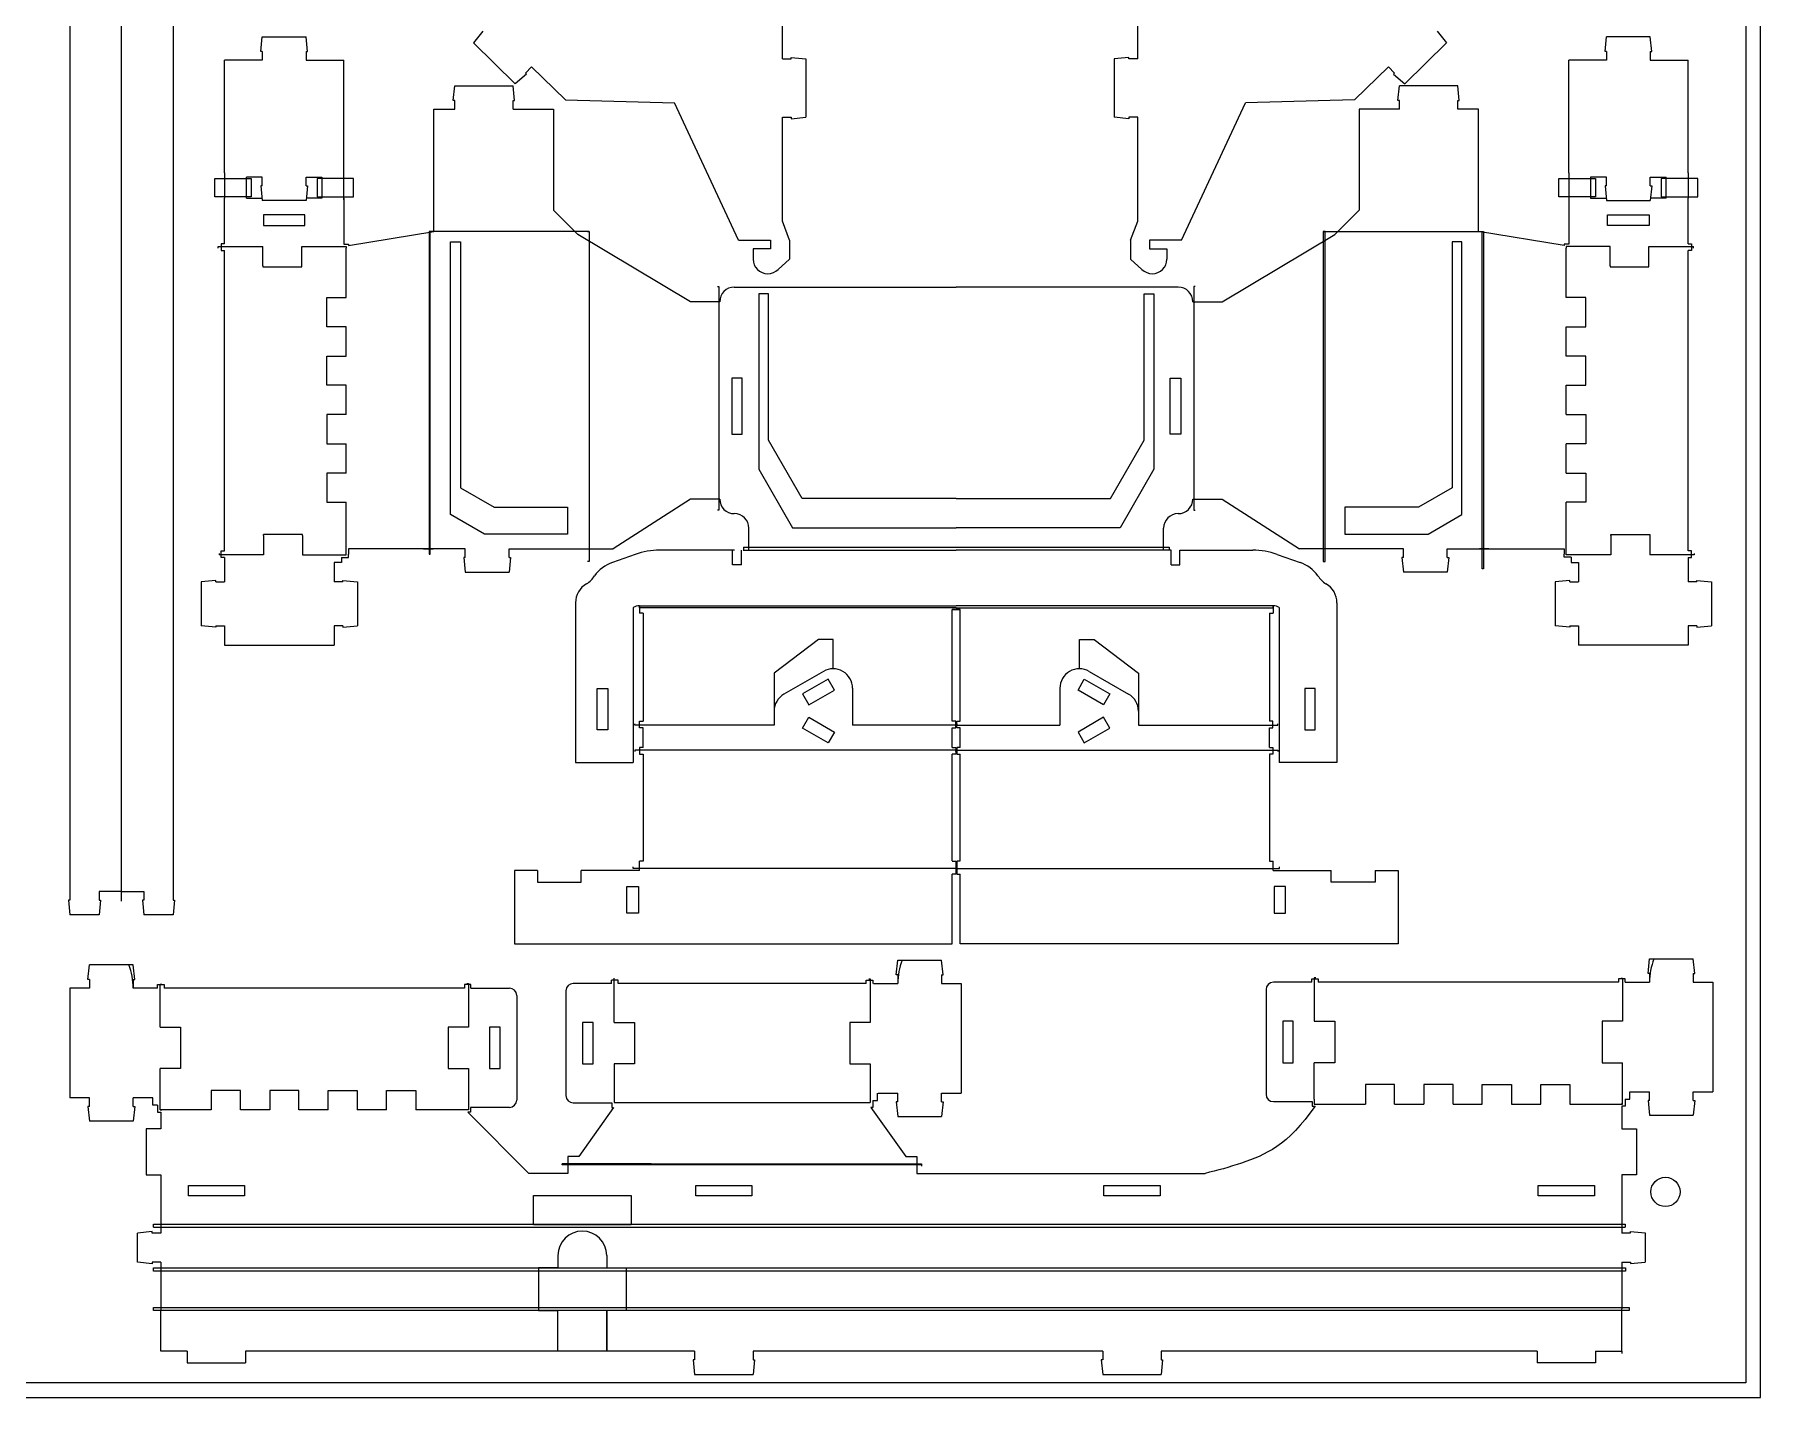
# Model space of a CAD drawing. Header units: inches. Extents: x 1422.9 to 1482.5, y 123.1 to 197.2.
# Drawn here: x 1446.5 to 1453.48, y 123.08 to 128.58 of the extents above; entities that cross this region are included whole.
import ezdxf

# ---------------------------------------------------------------- set-up
doc = ezdxf.new("R2010")
doc.units = ezdxf.units.IN
doc.header["$LTSCALE"] = 0.2
doc.header["$MEASUREMENT"] = 0
for name, color, linetype in [('EXTENTS', 5, 'Continuous'), ('FLEXURES', 1, 'Continuous'), ('OUTLINES', 250, 'Continuous')]:
    doc.layers.add(name, color=color, linetype=linetype)

msp = doc.modelspace()

# ---------------------------------------------------------------- linework, layer by layer
at = {"layer": 'EXTENTS'}
for p, q in [((1453.4751, 123.0775), (1453.4751, 133.9172)), ((1439.7195, 123.0775), (1453.4751, 123.0775))]:
    msp.add_line(p, q, dxfattribs=at)
at = {"layer": 'EXTENTS', "color": 3}
for p, q in [((1453.416, 133.8581), (1453.416, 123.1365)), ((1448.1804, 126.6446), (1448.1804, 127.747)), ((1448.1804, 127.747), (1448.2198, 127.747)), ((1448.2198, 127.747), (1448.2198, 126.7529)), ((1452.268, 127.747), (1452.2286, 127.747)), ((1452.2286, 127.747), (1452.2286, 126.7529)), ((1452.268, 126.6446), (1452.268, 127.747)), ((1449.4649, 127.5363), (1449.4255, 127.5363)), ((1449.4255, 127.5363), (1449.4255, 126.8277)), ((1449.4649, 126.9458), (1449.4649, 127.5363)), ((1450.9836, 126.9458), (1450.9836, 127.5363)), ((1450.9836, 127.5363), (1451.0229, 127.5363)), ((1451.0229, 127.5363), (1451.0229, 126.8277)), ((1449.6012, 126.7096), (1449.4649, 126.9458)), ((1450.8472, 126.7096), (1450.9836, 126.9458)), ((1449.4255, 126.8277), (1449.5619, 126.5915)), ((1451.0229, 126.8277), (1450.8865, 126.5915)), ((1448.2198, 126.7529), (1448.3562, 126.6741)), ((1450.2242, 126.7096), (1449.6012, 126.7096)), ((1450.2242, 126.7096), (1450.8472, 126.7096)), ((1452.2286, 126.7529), (1452.0923, 126.6741)), ((1448.3168, 126.5659), (1448.1804, 126.6446)), ((1448.3562, 126.6741), (1448.6529, 126.6741)), ((1448.6529, 126.6741), (1448.6529, 126.5659)), ((1452.0923, 126.6741), (1451.7956, 126.6741)), ((1451.7956, 126.6741), (1451.7956, 126.5659)), ((1452.1316, 126.5659), (1452.268, 126.6446)), ((1448.6529, 126.5659), (1448.3168, 126.5659)), ((1449.5619, 126.5915), (1450.2242, 126.5915)), ((1450.8865, 126.5915), (1450.2242, 126.5915)), ((1451.7956, 126.5659), (1452.1316, 126.5659)), ((1453.416, 123.1365), (1439.7785, 123.1365))]:
    msp.add_line(p, q, dxfattribs=at)
at = {"layer": 'FLEXURES'}
for p, q in [((1446.85, 125.0829), (1446.85, 131.0671)), ((1447.2269, 128.0026), (1447.3745, 128.0026)), ((1447.2269, 127.9288), (1447.2269, 128.0026)), ((1447.3745, 128.0026), (1447.3745, 127.9288)), ((1447.7878, 128.0026), (1447.6402, 128.0026)), ((1447.6402, 128.0026), (1447.6402, 127.9288)), ((1447.7878, 127.9288), (1447.7878, 128.0026)), ((1452.6606, 128.0026), (1452.8082, 128.0026)), ((1452.6606, 127.9288), (1452.6606, 128.0026)), ((1452.8082, 128.0026), (1452.8082, 127.9288)), ((1453.2215, 128.0026), (1453.0739, 128.0026)), ((1453.0739, 128.0026), (1453.0739, 127.9288)), ((1453.2215, 127.9288), (1453.2215, 128.0026)), ((1447.3745, 127.9288), (1447.2269, 127.9288)), ((1447.6402, 127.9288), (1447.7878, 127.9288)), ((1452.8082, 127.9288), (1452.6606, 127.9288)), ((1453.0739, 127.9288), (1453.2215, 127.9288)), ((1448.7405, 127.7883), (1448.093, 127.7883)), ((1448.093, 127.7883), (1448.093, 127.7765)), ((1448.098, 127.7883), (1448.093, 127.7883)), ((1448.098, 126.485), (1448.098, 127.7883)), ((1448.7336, 127.7883), (1448.7405, 127.7883)), ((1448.7405, 127.7883), (1448.7405, 126.4552)), ((1451.7149, 127.7883), (1451.708, 127.7883)), ((1451.708, 127.7883), (1451.708, 126.4552)), ((1451.708, 127.7883), (1452.3554, 127.7883)), ((1451.7149, 126.4552), (1451.7149, 127.7883)), ((1452.3504, 126.4256), (1452.3504, 127.7883)), ((1452.3554, 127.7883), (1452.3554, 127.7765)), ((1447.2412, 127.7217), (1447.2412, 127.728)), ((1447.2412, 127.728), (1447.421, 127.728)), ((1447.5785, 127.728), (1447.7582, 127.728)), ((1447.7582, 127.728), (1447.7582, 127.7217)), ((1452.6902, 127.728), (1452.6902, 127.7217)), ((1452.8669, 127.728), (1452.6902, 127.728)), ((1452.6902, 127.5213), (1452.6902, 127.7217)), ((1453.0244, 127.728), (1453.2041, 127.728)), ((1453.2041, 127.7217), (1453.2041, 127.728)), ((1449.2592, 127.5662), (1449.2641, 127.5662)), ((1449.2641, 127.5662), (1449.2641, 126.662)), ((1451.1893, 127.5662), (1451.1843, 127.5662)), ((1451.1843, 127.5662), (1451.1843, 126.662)), ((1452.6902, 127.0489), (1452.6902, 127.167)), ((1449.2641, 126.662), (1449.2592, 126.662)), ((1451.1843, 126.662), (1451.1893, 126.662)), ((1449.364, 126.5127), (1449.364, 126.5009)), ((1449.364, 126.5127), (1451.0844, 126.5127)), ((1449.364, 126.5009), (1450.2242, 126.5009)), ((1451.0844, 126.5009), (1450.2242, 126.5009)), ((1451.0844, 126.5127), (1451.0844, 126.5009)), ((1447.2443, 126.4878), (1447.2443, 126.4815)), ((1447.424, 126.4815), (1447.2443, 126.4815)), ((1447.5815, 126.4815), (1447.7582, 126.4815)), ((1447.7582, 126.4815), (1447.7582, 126.4878)), ((1448.093, 126.485), (1448.098, 126.485)), ((1448.7405, 126.4552), (1448.7336, 126.4552)), ((1451.708, 126.4552), (1451.7149, 126.4552)), ((1452.3554, 126.4256), (1452.3504, 126.4256)), ((1452.6902, 126.4815), (1452.6902, 126.4878)), ((1452.87, 126.4815), (1452.6902, 126.4815)), ((1453.2072, 126.4815), (1453.0274, 126.4815)), ((1453.2072, 126.4878), (1453.2072, 126.4815)), ((1448.9432, 126.2676), (1448.9432, 126.2765)), ((1448.9432, 126.2765), (1450.2242, 126.2765)), ((1450.2242, 126.2676), (1448.9432, 126.2676)), ((1451.5052, 126.2765), (1450.2242, 126.2765)), ((1450.2242, 126.2676), (1451.5052, 126.2676)), ((1451.5052, 126.2676), (1451.5052, 126.2765)), ((1448.9244, 125.7937), (1448.9244, 125.7996)), ((1449.488, 125.7937), (1448.9244, 125.7937)), ((1450.2219, 125.7937), (1449.8052, 125.7937)), ((1450.2219, 125.7996), (1450.2219, 125.7937)), ((1450.2265, 125.7996), (1450.2265, 125.7937)), ((1450.2265, 125.7937), (1450.6432, 125.7937)), ((1450.9604, 125.7937), (1451.5241, 125.7937)), ((1451.5241, 125.7937), (1451.5241, 125.7996)), ((1450.2219, 125.6933), (1448.9244, 125.6933)), ((1448.9244, 125.6933), (1448.9244, 125.6874)), ((1450.2219, 125.6874), (1450.2219, 125.6933)), ((1450.2265, 125.6933), (1451.5241, 125.6933)), ((1450.2265, 125.6874), (1450.2265, 125.6933)), ((1451.5241, 125.6933), (1451.5241, 125.6874)), ((1448.9178, 125.215), (1448.9178, 125.2209)), ((1450.2219, 125.215), (1448.9178, 125.215)), ((1450.2219, 125.2209), (1450.2219, 125.215)), ((1450.2265, 125.2209), (1450.2265, 125.215)), ((1450.2265, 125.215), (1451.5307, 125.215)), ((1451.5307, 125.215), (1451.5307, 125.2209)), ((1447.0123, 124.7464), (1447.006, 124.7464)), ((1447.006, 124.5742), (1447.006, 124.7464)), ((1448.2462, 124.7506), (1448.2525, 124.7506)), ((1448.2525, 124.7506), (1448.2525, 124.5742)), ((1448.8413, 124.5928), (1448.8413, 124.7716)), ((1449.8702, 124.7686), (1449.8765, 124.7686)), ((1449.8765, 124.7686), (1449.8765, 124.5928)), ((1451.6777, 124.7725), (1451.6714, 124.7725)), ((1451.6714, 124.7725), (1451.6714, 124.5978)), ((1452.9115, 124.7714), (1452.9178, 124.7714)), ((1452.9178, 124.7714), (1452.9178, 124.5978)), ((1447.006, 124.259), (1447.006, 124.4065)), ((1448.2525, 124.4065), (1448.2525, 124.259)), ((1448.8413, 124.4251), (1448.8413, 124.2697)), ((1449.8765, 124.4251), (1449.8765, 124.2697)), ((1451.6714, 124.2826), (1451.6714, 124.4301)), ((1452.9178, 124.2826), (1452.9178, 124.4301)), ((1448.8413, 124.2697), (1449.8765, 124.2697)), ((1449.515, 124.2697), (1449.8765, 124.2697)), ((1451.6714, 124.2631), (1451.6777, 124.2631)), ((1452.9178, 124.2631), (1452.9115, 124.2631)), ((1447.006, 124.2395), (1447.0123, 124.2395)), ((1448.2525, 124.2395), (1448.2462, 124.2395)), ((1448.6312, 124.0168), (1448.6312, 124.0218)), ((1448.9912, 124.0218), (1448.6312, 124.0218)), ((1448.9912, 124.0168), (1448.6312, 124.0168)), ((1448.9912, 124.0218), (1450.0831, 124.0218)), ((1450.0831, 124.0168), (1448.9912, 124.0168)), ((1450.0831, 124.0218), (1450.0831, 124.0119)), ((1450.0831, 124.0218), (1450.0831, 124.0168)), ((1446.9796, 123.7653), (1446.9796, 123.7771)), ((1446.9796, 123.7771), (1452.9278, 123.7771)), ((1452.9278, 123.7771), (1452.9278, 123.7653)), ((1446.9796, 123.7653), (1452.9278, 123.7653)), ((1446.9796, 123.5871), (1446.9796, 123.6009)), ((1446.9796, 123.6009), (1452.9297, 123.6009)), ((1452.9297, 123.5871), (1446.9796, 123.5871)), ((1452.9297, 123.6009), (1452.9297, 123.5871)), ((1446.9796, 123.4291), (1446.9796, 123.4409)), ((1446.9796, 123.4409), (1452.9448, 123.4409)), ((1452.9448, 123.4291), (1446.9796, 123.4291)), ((1452.9448, 123.4409), (1452.9448, 123.4291))]:
    msp.add_line(p, q, dxfattribs=at)
at = {"layer": 'FLEXURES', "lineweight": 0}
for p, q in [((1448.1125, 127.7883), (1448.093, 127.7883)), ((1448.093, 127.7883), (1448.093, 126.485)), ((1452.3359, 127.7883), (1452.3554, 127.7883)), ((1452.3554, 127.7883), (1452.3554, 126.4256)), ((1447.7582, 127.5213), (1447.7582, 127.7217)), ((1447.7582, 127.2851), (1447.7582, 127.4032)), ((1452.6902, 127.2851), (1452.6902, 127.4032)), ((1447.7582, 127.0489), (1447.7582, 127.167)), ((1447.7582, 126.8126), (1447.7582, 126.9307)), ((1452.6902, 126.8126), (1452.6902, 126.9307)), ((1447.7582, 126.4878), (1447.7582, 126.6945)), ((1452.6902, 126.4878), (1452.6902, 126.6945)), ((1447.006, 124.2395), (1447.006, 124.259)), ((1448.2525, 124.259), (1448.2525, 124.2395)), ((1451.6714, 124.2826), (1451.6714, 124.2631)), ((1451.6714, 124.2631), (1451.878, 124.2631)), ((1451.9962, 124.2631), (1452.1143, 124.2631)), ((1452.2324, 124.2631), (1452.3505, 124.2631)), ((1452.4686, 124.2631), (1452.5867, 124.2631)), ((1452.7048, 124.2631), (1452.9178, 124.2631)), ((1452.9178, 124.2631), (1452.9178, 124.2826)), ((1447.2127, 124.2395), (1447.006, 124.2395)), ((1447.4489, 124.2395), (1447.3308, 124.2395)), ((1447.6851, 124.2395), (1447.567, 124.2395)), ((1447.9214, 124.2395), (1447.8032, 124.2395)), ((1448.2525, 124.2395), (1448.0395, 124.2395))]:
    msp.add_line(p, q, dxfattribs=at)
at = {"layer": 'FLEXURES'}
msp.add_circle((1453.091, 123.9079), 0.0591, dxfattribs=at)
at = {"layer": 'OUTLINES'}
for p, q in [((1446.6413, 131.0278), (1446.6413, 125.1223)), ((1447.0586, 131.0278), (1447.0586, 125.1223)), ((1449.5212, 128.4862), (1449.5212, 128.8996)), ((1450.9576, 128.4862), (1450.9576, 128.8996)), ((1448.3102, 128.5975), (1448.2731, 128.5512)), ((1452.1686, 128.5975), (1452.2058, 128.5512)), ((1447.4129, 128.5164), (1447.4188, 128.5754)), ((1447.4188, 128.5164), (1447.4129, 128.5164)), ((1447.4188, 128.5754), (1447.5959, 128.5754)), ((1447.4188, 128.5164), (1447.4188, 128.4809)), ((1447.6018, 128.5164), (1447.5959, 128.5754)), ((1447.5959, 128.5164), (1447.5959, 128.4809)), ((1447.5959, 128.5164), (1447.6018, 128.5164)), ((1448.4418, 128.3858), (1448.2731, 128.5512)), ((1452.0371, 128.3858), (1452.2058, 128.5512)), ((1452.8466, 128.5164), (1452.8525, 128.5754)), ((1452.8525, 128.5164), (1452.8466, 128.5164)), ((1453.0297, 128.5754), (1452.8525, 128.5754)), ((1452.8525, 128.5164), (1452.8525, 128.4809)), ((1453.0356, 128.5164), (1453.0297, 128.5754)), ((1453.0297, 128.5164), (1453.0297, 128.4809)), ((1453.0297, 128.5164), (1453.0356, 128.5164)), ((1447.4188, 128.4809), (1447.2663, 128.4809)), ((1447.2663, 128.0262), (1447.2663, 128.4809)), ((1447.5959, 128.4809), (1447.7484, 128.4809)), ((1447.7484, 128.0262), (1447.7484, 128.4809)), ((1448.5079, 128.4533), (1448.4831, 128.428)), ((1448.5079, 128.4533), (1448.6443, 128.3206)), ((1449.5212, 128.4862), (1449.5567, 128.4862)), ((1449.5567, 128.4862), (1449.5567, 128.4921)), ((1449.5567, 128.4921), (1449.6157, 128.4862)), ((1449.6157, 128.4862), (1449.6157, 128.25)), ((1450.9222, 128.4921), (1450.8631, 128.4862)), ((1450.8631, 128.4862), (1450.8631, 128.25)), ((1450.9222, 128.4862), (1450.9222, 128.4921)), ((1450.9576, 128.4862), (1450.9222, 128.4862)), ((1451.971, 128.4533), (1451.8346, 128.3206)), ((1451.971, 128.4533), (1451.9958, 128.428)), ((1452.7, 128.0262), (1452.7, 128.4809)), ((1452.8525, 128.4809), (1452.7, 128.4809)), ((1453.0297, 128.4809), (1453.1822, 128.4809)), ((1453.1822, 128.0262), (1453.1822, 128.4809)), ((1448.1907, 128.3183), (1448.1967, 128.3774)), ((1448.1967, 128.3774), (1448.4329, 128.3774)), ((1448.4388, 128.3183), (1448.4329, 128.3774)), ((1448.4873, 128.4238), (1448.4418, 128.3858)), ((1448.4831, 128.428), (1448.4873, 128.4238)), ((1451.9958, 128.428), (1451.9916, 128.4238)), ((1451.9916, 128.4238), (1452.0371, 128.3858)), ((1452.0096, 128.3183), (1452.0155, 128.3774)), ((1452.2518, 128.3774), (1452.0155, 128.3774)), ((1452.2577, 128.3183), (1452.2518, 128.3774)), ((1448.1967, 128.3183), (1448.1907, 128.3183)), ((1448.1967, 128.2829), (1448.1967, 128.3183)), ((1448.4329, 128.2829), (1448.4329, 128.3183)), ((1448.4329, 128.3183), (1448.4388, 128.3183)), ((1448.6443, 128.3206), (1449.0853, 128.3089)), ((1449.3441, 127.7539), (1449.0853, 128.3089)), ((1451.1348, 127.7539), (1451.3936, 128.3089)), ((1451.8346, 128.3206), (1451.3936, 128.3089)), ((1452.0155, 128.3183), (1452.0096, 128.3183)), ((1452.0155, 128.2829), (1452.0155, 128.3183)), ((1452.2518, 128.2829), (1452.2518, 128.3183)), ((1452.2518, 128.3183), (1452.2577, 128.3183)), ((1448.1125, 127.7883), (1448.1125, 128.2829)), ((1448.1125, 128.2829), (1448.1967, 128.2829)), ((1448.4329, 128.2829), (1448.5958, 128.2829)), ((1448.5958, 128.2829), (1448.5958, 127.8749)), ((1449.5212, 127.8307), (1449.5212, 128.25)), ((1449.5212, 128.25), (1449.5567, 128.25)), ((1449.5567, 128.25), (1449.5567, 128.244)), ((1449.5567, 128.244), (1449.6157, 128.25)), ((1450.9222, 128.244), (1450.8631, 128.25)), ((1450.9576, 128.25), (1450.9222, 128.25)), ((1450.9222, 128.25), (1450.9222, 128.244)), ((1450.9576, 127.8307), (1450.9576, 128.25)), ((1452.0155, 128.2829), (1451.8526, 128.2829)), ((1451.8526, 128.2829), (1451.8526, 127.8749)), ((1452.3359, 128.2829), (1452.2518, 128.2829)), ((1452.3359, 127.7883), (1452.3359, 128.2829)), ((1447.2663, 128.0262), (1447.2663, 127.9229)), ((1447.7484, 127.9165), (1447.7484, 128.0284)), ((1452.7, 128.0262), (1452.7, 127.9229)), ((1453.1822, 128.0262), (1453.1822, 127.9229)), ((1447.4188, 128.0085), (1447.3548, 128.0085)), ((1447.3548, 127.9229), (1447.3548, 128.0085)), ((1447.4188, 127.9731), (1447.4129, 127.9731)), ((1447.4129, 127.9731), (1447.4188, 127.914)), ((1447.4188, 127.9731), (1447.4188, 128.0085)), ((1447.5959, 128.0085), (1447.6599, 128.0085)), ((1447.5959, 127.9731), (1447.5959, 128.0085)), ((1447.5959, 127.9731), (1447.6018, 127.9731)), ((1447.6018, 127.9731), (1447.5959, 127.914)), ((1447.6599, 128.0085), (1447.6599, 127.9229)), ((1448.1125, 127.7883), (1448.1125, 127.9745)), ((1452.3359, 127.7883), (1452.3359, 127.9745)), ((1452.8525, 128.0085), (1452.7886, 128.0085)), ((1452.7886, 128.0085), (1452.7886, 127.9229)), ((1452.8525, 127.9731), (1452.8466, 127.9731)), ((1452.8466, 127.9731), (1452.8525, 127.914)), ((1452.8525, 127.9731), (1452.8525, 128.0085)), ((1453.0297, 128.0085), (1453.0936, 128.0085)), ((1453.0297, 127.9731), (1453.0297, 128.0085)), ((1453.0297, 127.9731), (1453.0356, 127.9731)), ((1453.0356, 127.9731), (1453.0297, 127.914)), ((1453.0936, 127.9229), (1453.0936, 128.0085)), ((1447.2663, 127.7381), (1447.2663, 127.9229)), ((1447.3548, 127.9229), (1447.4179, 127.9229)), ((1447.5959, 127.914), (1447.4188, 127.914)), ((1447.6599, 127.9229), (1447.5968, 127.9229)), ((1447.7484, 127.9229), (1447.7484, 127.7368)), ((1452.7, 127.9229), (1452.7, 127.7368)), ((1452.7886, 127.9229), (1452.8516, 127.9229)), ((1452.8525, 127.914), (1453.0297, 127.914)), ((1453.0936, 127.9229), (1453.0305, 127.9229)), ((1453.1822, 127.7381), (1453.1822, 127.9229)), ((1447.4235, 127.8555), (1447.4235, 127.813)), ((1447.5912, 127.8555), (1447.4235, 127.8555)), ((1447.5912, 127.813), (1447.5912, 127.8555)), ((1448.5958, 127.8749), (1448.6942, 127.7765)), ((1449.5508, 127.7539), (1449.5212, 127.8307)), ((1450.9281, 127.7539), (1450.9576, 127.8307)), ((1451.8526, 127.8749), (1451.7542, 127.7765)), ((1452.8572, 127.813), (1452.8572, 127.8555)), ((1452.8572, 127.8555), (1453.0249, 127.8555)), ((1453.0249, 127.8555), (1453.0249, 127.813)), ((1447.4235, 127.813), (1447.5912, 127.813)), ((1447.767, 127.7324), (1448.1125, 127.7883)), ((1449.1499, 127.5048), (1448.6942, 127.7765)), ((1449.3441, 127.7539), (1449.474, 127.7539)), ((1449.3441, 127.7539), (1449.474, 127.7539)), ((1449.474, 127.7539), (1449.474, 127.7185)), ((1449.474, 127.7539), (1449.474, 127.7185)), ((1449.5508, 127.7539), (1449.5508, 127.6771)), ((1450.9281, 127.7539), (1450.9281, 127.6771)), ((1451.1348, 127.7539), (1451.0049, 127.7539)), ((1451.0049, 127.7539), (1451.0049, 127.7185)), ((1451.1348, 127.7539), (1451.0049, 127.7539)), ((1451.0049, 127.7539), (1451.0049, 127.7185)), ((1451.2985, 127.5048), (1451.7542, 127.7765)), ((1452.6814, 127.7324), (1452.3359, 127.7883)), ((1453.0249, 127.813), (1452.8572, 127.813)), ((1447.2663, 127.7381), (1447.2523, 127.7381)), ((1447.2523, 127.7381), (1447.2523, 127.7115)), ((1447.2523, 127.7115), (1447.2663, 127.7115)), ((1447.421, 127.6492), (1447.421, 127.728)), ((1447.5785, 127.6492), (1447.5785, 127.728)), ((1447.7484, 127.7368), (1447.767, 127.7368)), ((1447.767, 127.7368), (1447.767, 127.7324)), ((1449.474, 127.7185), (1449.4031, 127.7185)), ((1449.4031, 127.7185), (1449.4031, 127.6771)), ((1449.474, 127.7185), (1449.4031, 127.7185)), ((1449.4031, 127.7185), (1449.4031, 127.6771)), ((1449.5508, 127.6771), (1449.504, 127.6354)), ((1450.9281, 127.6771), (1450.9749, 127.6354)), ((1451.0049, 127.7185), (1451.0757, 127.7185)), ((1451.0049, 127.7185), (1451.0757, 127.7185)), ((1451.0757, 127.7185), (1451.0757, 127.6771)), ((1451.0757, 127.7185), (1451.0757, 127.6771)), ((1452.7, 127.7368), (1452.6814, 127.7368)), ((1452.6814, 127.7368), (1452.6814, 127.7324)), ((1452.8669, 127.6492), (1452.8669, 127.728)), ((1453.0244, 127.6492), (1453.0244, 127.728)), ((1453.1822, 127.7381), (1453.1961, 127.7381)), ((1453.1961, 127.7115), (1453.1822, 127.7115)), ((1453.1961, 127.7381), (1453.1961, 127.7115)), ((1447.421, 127.6492), (1447.421, 127.6453)), ((1447.421, 127.6453), (1447.5785, 127.6453)), ((1447.5785, 127.6453), (1447.5785, 127.6492)), ((1452.8669, 127.6492), (1452.8669, 127.6453)), ((1452.8669, 127.6453), (1453.0244, 127.6453)), ((1453.0244, 127.6453), (1453.0244, 127.6492)), ((1449.3271, 127.5639), (1450.2242, 127.5639)), ((1451.1214, 127.5639), (1450.2242, 127.5639)), ((1447.6794, 127.4032), (1447.6794, 127.5213)), ((1447.6794, 127.5213), (1447.7582, 127.5213)), ((1449.268, 127.5048), (1449.1499, 127.5048)), ((1451.1804, 127.5048), (1451.2985, 127.5048)), ((1452.769, 127.5213), (1452.6902, 127.5213)), ((1452.769, 127.4032), (1452.769, 127.5213)), ((1447.7582, 127.4032), (1447.6794, 127.4032)), ((1452.6902, 127.4032), (1452.769, 127.4032)), ((1447.6794, 127.167), (1447.6794, 127.2851)), ((1447.6794, 127.2851), (1447.7582, 127.2851)), ((1452.769, 127.2851), (1452.6902, 127.2851)), ((1452.769, 127.167), (1452.769, 127.2851)), ((1449.3592, 127.1958), (1449.3167, 127.1958)), ((1449.3167, 127.1958), (1449.3167, 126.9693)), ((1449.3592, 126.9693), (1449.3592, 127.1958)), ((1451.0892, 127.1958), (1451.1317, 127.1958)), ((1451.0892, 126.9693), (1451.0892, 127.1958)), ((1451.1317, 127.1958), (1451.1317, 126.9693)), ((1447.7582, 127.167), (1447.6794, 127.167)), ((1452.6902, 127.167), (1452.769, 127.167)), ((1447.7582, 127.0489), (1447.6794, 127.0489)), ((1447.6794, 127.0489), (1447.6794, 126.9307)), ((1452.6902, 127.0489), (1452.769, 127.0489)), ((1452.769, 127.0489), (1452.769, 126.9307)), ((1447.6794, 126.9307), (1447.7582, 126.9307)), ((1449.3167, 126.9693), (1449.3592, 126.9693)), ((1451.1317, 126.9693), (1451.0892, 126.9693)), ((1452.769, 126.9307), (1452.6902, 126.9307)), ((1447.7582, 126.8126), (1447.6794, 126.8126)), ((1447.6794, 126.8126), (1447.6794, 126.6945)), ((1452.6902, 126.8126), (1452.769, 126.8126)), ((1452.769, 126.8126), (1452.769, 126.6945)), ((1449.1499, 126.7076), (1448.8369, 126.5068)), ((1449.268, 126.7076), (1449.1499, 126.7076)), ((1451.1804, 126.7076), (1451.2985, 126.7076)), ((1451.2985, 126.7076), (1451.6115, 126.5068)), ((1447.6794, 126.6945), (1447.7582, 126.6945)), ((1452.769, 126.6945), (1452.6902, 126.6945)), ((1447.424, 126.5602), (1447.424, 126.5642)), ((1447.5815, 126.5642), (1447.424, 126.5642)), ((1447.424, 126.5602), (1447.424, 126.4815)), ((1447.5815, 126.5602), (1447.5815, 126.5642)), ((1447.5815, 126.5602), (1447.5815, 126.4815)), ((1449.3861, 126.5009), (1449.3861, 126.5895)), ((1451.0623, 126.5009), (1451.0623, 126.5895)), ((1452.87, 126.5602), (1452.87, 126.5642)), ((1452.87, 126.5642), (1453.0274, 126.5642)), ((1452.87, 126.5602), (1452.87, 126.4815)), ((1453.0274, 126.5642), (1453.0274, 126.5602)), ((1453.0274, 126.5602), (1453.0274, 126.4815)), ((1447.2523, 126.4714), (1447.2523, 126.498)), ((1447.2523, 126.498), (1447.2663, 126.498)), ((1448.0712, 126.5068), (1447.767, 126.5068)), ((1447.767, 126.5068), (1447.767, 126.4847)), ((1448.0712, 126.5068), (1448.1095, 126.5068)), ((1448.1095, 126.5068), (1448.0712, 126.5068)), ((1448.2395, 126.5068), (1448.1095, 126.5068)), ((1448.2395, 126.4714), (1448.2395, 126.5068)), ((1448.4166, 126.5068), (1448.8369, 126.5068)), ((1448.4166, 126.4714), (1448.4166, 126.5068)), ((1449.3273, 126.5009), (1449.0257, 126.5009)), ((1449.3203, 126.4419), (1449.3203, 126.5009)), ((1449.3557, 126.4419), (1449.3557, 126.5009)), ((1449.3627, 126.5009), (1449.3861, 126.5009)), ((1451.0927, 126.5009), (1451.0623, 126.5009)), ((1451.0927, 126.4419), (1451.0927, 126.5009)), ((1451.1281, 126.4419), (1451.1281, 126.5009)), ((1451.1281, 126.5009), (1451.4227, 126.5009)), ((1452.0318, 126.5068), (1451.6115, 126.5068)), ((1452.0318, 126.4714), (1452.0318, 126.5068)), ((1452.2089, 126.5068), (1452.3389, 126.5068)), ((1452.2089, 126.4714), (1452.2089, 126.5068)), ((1452.3773, 126.5068), (1452.3389, 126.5068)), ((1452.3389, 126.5068), (1452.3773, 126.5068)), ((1452.3773, 126.5068), (1452.6814, 126.5068)), ((1452.6814, 126.5068), (1452.6814, 126.4847)), ((1453.1961, 126.498), (1453.1822, 126.498)), ((1453.1961, 126.4714), (1453.1961, 126.498)), ((1447.2663, 126.4714), (1447.2523, 126.4714)), ((1447.2663, 126.4714), (1447.2663, 126.373)), ((1447.7387, 126.4517), (1447.7091, 126.4517)), ((1447.7091, 126.4517), (1447.7091, 126.373)), ((1447.7387, 126.4714), (1447.767, 126.4714)), ((1447.7387, 126.4714), (1447.7387, 126.4517)), ((1447.767, 126.4714), (1447.767, 126.4847)), ((1448.2395, 126.4714), (1448.2336, 126.4714)), ((1448.2336, 126.4714), (1448.2395, 126.4123)), ((1448.4166, 126.4714), (1448.4225, 126.4714)), ((1448.4225, 126.4714), (1448.4166, 126.4123)), ((1448.9267, 126.4838), (1448.8343, 126.4509)), ((1449.3557, 126.4419), (1449.3203, 126.4419)), ((1451.0927, 126.4419), (1451.1281, 126.4419)), ((1451.5218, 126.4838), (1451.6141, 126.4509)), ((1452.0318, 126.4714), (1452.0259, 126.4714)), ((1452.0259, 126.4714), (1452.0318, 126.4123)), ((1452.2089, 126.4714), (1452.2149, 126.4714)), ((1452.2149, 126.4714), (1452.2089, 126.4123)), ((1452.6814, 126.4727), (1452.6814, 126.4847)), ((1452.7097, 126.4727), (1452.6814, 126.4727)), ((1452.7097, 126.4727), (1452.7097, 126.4517)), ((1452.7097, 126.4517), (1452.7393, 126.4517)), ((1452.7393, 126.4517), (1452.7393, 126.373)), ((1453.1822, 126.4714), (1453.1961, 126.4714)), ((1453.1822, 126.4714), (1453.1822, 126.373)), ((1447.2308, 126.3789), (1447.1718, 126.373)), ((1447.1718, 126.373), (1447.1718, 126.1958)), ((1447.2308, 126.373), (1447.2308, 126.3789)), ((1447.2308, 126.373), (1447.2663, 126.373)), ((1447.7445, 126.373), (1447.7091, 126.373)), ((1447.7445, 126.373), (1447.7445, 126.3789)), ((1447.7445, 126.3789), (1447.8036, 126.373)), ((1447.8036, 126.373), (1447.8036, 126.1958)), ((1448.2395, 126.4123), (1448.4166, 126.4123)), ((1452.2089, 126.4123), (1452.0318, 126.4123)), ((1452.7039, 126.3789), (1452.6449, 126.373)), ((1452.6449, 126.373), (1452.6449, 126.1958)), ((1452.7039, 126.373), (1452.7039, 126.3789)), ((1452.7039, 126.373), (1452.7393, 126.373)), ((1453.2176, 126.373), (1453.1822, 126.373)), ((1453.2176, 126.373), (1453.2176, 126.3789)), ((1453.2176, 126.3789), (1453.2766, 126.373)), ((1453.2766, 126.373), (1453.2766, 126.1958)), ((1448.6853, 126.2884), (1448.6853, 126.0733)), ((1451.7631, 126.2884), (1451.7631, 126.0733)), ((1448.9186, 126.269), (1448.9186, 125.6431)), ((1448.9432, 126.2765), (1448.9432, 126.247)), ((1448.958, 126.247), (1448.9432, 126.247)), ((1448.958, 126.247), (1448.958, 125.81)), ((1450.208, 125.81), (1450.208, 126.2617)), ((1450.208, 126.2617), (1450.2404, 126.2617)), ((1450.2404, 126.2617), (1450.208, 126.2617)), ((1450.2404, 125.81), (1450.2404, 126.2617)), ((1451.4904, 126.247), (1451.5052, 126.247)), ((1451.4904, 126.247), (1451.4904, 125.81)), ((1451.5052, 126.2765), (1451.5052, 126.247)), ((1451.5298, 126.269), (1451.5298, 125.6431)), ((1447.2308, 126.1899), (1447.1718, 126.1958)), ((1447.2308, 126.1958), (1447.2308, 126.1899)), ((1447.2308, 126.1958), (1447.2663, 126.1958)), ((1447.2663, 126.1958), (1447.2663, 126.1171)), ((1447.7091, 126.1958), (1447.7091, 126.1171)), ((1447.7445, 126.1958), (1447.7091, 126.1958)), ((1447.7445, 126.1958), (1447.7445, 126.1899)), ((1447.7445, 126.1899), (1447.8036, 126.1958)), ((1452.7039, 126.1899), (1452.6449, 126.1958)), ((1452.7039, 126.1958), (1452.7393, 126.1958)), ((1452.7039, 126.1958), (1452.7039, 126.1899)), ((1452.7393, 126.1958), (1452.7393, 126.1171)), ((1453.1822, 126.1958), (1453.1822, 126.1171)), ((1453.2176, 126.1958), (1453.1822, 126.1958)), ((1453.2176, 126.1958), (1453.2176, 126.1899)), ((1453.2176, 126.1899), (1453.2766, 126.1958)), ((1447.2663, 126.1171), (1447.7091, 126.1171)), ((1448.6853, 126.0733), (1448.6853, 125.6431)), ((1449.6671, 126.1399), (1449.488, 126.0038)), ((1449.7262, 126.1399), (1449.6671, 126.1399)), ((1449.7262, 126.1202), (1449.7262, 126.1399)), ((1449.7262, 126.0205), (1449.7262, 126.1202)), ((1450.7222, 126.1202), (1450.7222, 126.1399)), ((1450.7222, 126.1399), (1450.7813, 126.1399)), ((1450.7222, 126.0205), (1450.7222, 126.1202)), ((1450.7813, 126.1399), (1450.9604, 126.0038)), ((1451.7631, 126.0733), (1451.7631, 125.6431)), ((1453.1822, 126.1171), (1452.7393, 126.1171)), ((1449.488, 126.0038), (1449.488, 125.7937)), ((1449.6871, 126.0112), (1449.5274, 125.919)), ((1450.7613, 126.0112), (1450.921, 125.919)), ((1450.9604, 126.0038), (1450.9604, 125.7937)), ((1448.773, 125.9425), (1448.8156, 125.9425)), ((1448.773, 125.7748), (1448.773, 125.9425)), ((1448.8156, 125.9425), (1448.8156, 125.7748)), ((1449.7065, 125.9796), (1449.603, 125.9199)), ((1449.6285, 125.8756), (1449.7321, 125.9354)), ((1449.7321, 125.9354), (1449.7065, 125.9796)), ((1449.8052, 125.943), (1449.8052, 125.7937)), ((1450.6432, 125.943), (1450.6432, 125.7937)), ((1450.7164, 125.9354), (1450.7419, 125.9796)), ((1450.8199, 125.8756), (1450.7164, 125.9354)), ((1450.7419, 125.9796), (1450.8454, 125.9199)), ((1451.6754, 125.9425), (1451.6329, 125.9425)), ((1451.6329, 125.9425), (1451.6329, 125.7748)), ((1451.6754, 125.7748), (1451.6754, 125.9425)), ((1449.603, 125.9199), (1449.6285, 125.8756)), ((1450.8454, 125.9199), (1450.8199, 125.8756)), ((1448.944, 125.7834), (1448.944, 125.81)), ((1448.944, 125.81), (1448.958, 125.81)), ((1449.603, 125.7818), (1449.6285, 125.826)), ((1449.6285, 125.826), (1449.7321, 125.7662)), ((1450.2219, 125.81), (1450.208, 125.81)), ((1450.2219, 125.7834), (1450.2219, 125.81)), ((1450.2265, 125.7834), (1450.2265, 125.81)), ((1450.2265, 125.81), (1450.2404, 125.81)), ((1450.8199, 125.826), (1450.7164, 125.7662)), ((1450.8454, 125.7818), (1450.8199, 125.826)), ((1451.5044, 125.81), (1451.4904, 125.81)), ((1451.5044, 125.7834), (1451.5044, 125.81)), ((1448.8156, 125.7748), (1448.773, 125.7748)), ((1448.958, 125.7834), (1448.944, 125.7834)), ((1448.958, 125.7037), (1448.958, 125.7834)), ((1449.7065, 125.722), (1449.603, 125.7818)), ((1449.7321, 125.7662), (1449.7065, 125.722)), ((1450.208, 125.7037), (1450.208, 125.7834)), ((1450.208, 125.7834), (1450.2219, 125.7834)), ((1450.2404, 125.7834), (1450.2265, 125.7834)), ((1450.2404, 125.7037), (1450.2404, 125.7834)), ((1450.7164, 125.7662), (1450.7419, 125.722)), ((1450.7419, 125.722), (1450.8454, 125.7818)), ((1451.4904, 125.7037), (1451.4904, 125.7834)), ((1451.4904, 125.7834), (1451.5044, 125.7834)), ((1451.6329, 125.7748), (1451.6754, 125.7748)), ((1448.958, 125.7037), (1448.944, 125.7037)), ((1448.944, 125.7037), (1448.944, 125.6771)), ((1448.944, 125.6771), (1448.958, 125.6771)), ((1448.958, 125.6771), (1448.958, 125.2445)), ((1450.208, 125.7037), (1450.2219, 125.7037)), ((1450.208, 125.2455), (1450.208, 125.6771)), ((1450.2219, 125.6771), (1450.208, 125.6771)), ((1450.2219, 125.7037), (1450.2219, 125.6771)), ((1450.2404, 125.7037), (1450.2265, 125.7037)), ((1450.2265, 125.7037), (1450.2265, 125.6771)), ((1450.2265, 125.6771), (1450.2404, 125.6771)), ((1450.2404, 125.2455), (1450.2404, 125.6771)), ((1451.4904, 125.7037), (1451.5044, 125.7037)), ((1451.5044, 125.6771), (1451.4904, 125.6771)), ((1451.4904, 125.6771), (1451.4904, 125.2445)), ((1451.5044, 125.7037), (1451.5044, 125.6771)), ((1448.6853, 125.6431), (1448.9186, 125.6431)), ((1451.7631, 125.6431), (1451.5298, 125.6431)), ((1448.9432, 125.2061), (1448.9432, 125.2445)), ((1448.958, 125.2445), (1448.9432, 125.2445)), ((1450.208, 125.2445), (1450.2219, 125.2445)), ((1450.2219, 125.2445), (1450.2219, 125.1914)), ((1450.2404, 125.2445), (1450.2265, 125.2445)), ((1450.2265, 125.2445), (1450.2265, 125.1914)), ((1451.4904, 125.2445), (1451.5052, 125.2445)), ((1451.5052, 125.2061), (1451.5052, 125.2445)), ((1448.5313, 125.2061), (1448.4383, 125.2061)), ((1448.4383, 125.2061), (1448.4383, 125.1471)), ((1448.5313, 125.2061), (1448.5313, 125.1589)), ((1448.9432, 125.2061), (1448.7085, 125.2061)), ((1448.7085, 125.1589), (1448.7085, 125.2061)), ((1450.208, 124.9109), (1450.208, 125.1914)), ((1450.2219, 125.1914), (1450.208, 125.1914)), ((1450.2265, 125.1914), (1450.2404, 125.1914)), ((1450.2404, 124.9109), (1450.2404, 125.1914)), ((1451.5052, 125.2061), (1451.74, 125.2061)), ((1451.74, 125.1589), (1451.74, 125.2061)), ((1451.9171, 125.2061), (1452.0101, 125.2061)), ((1451.9171, 125.2061), (1451.9171, 125.1589)), ((1452.0101, 125.2061), (1452.0101, 125.1471)), ((1446.6413, 125.1223), (1446.6413, 125.0868)), ((1446.85, 125.1223), (1446.7594, 125.1223)), ((1446.7594, 125.1223), (1446.7594, 125.0868)), ((1446.85, 125.1223), (1446.9405, 125.1223)), ((1446.9405, 125.1223), (1446.9405, 125.0868)), ((1447.0586, 125.1223), (1447.0586, 125.0868)), ((1448.4383, 125.1471), (1448.4383, 124.9109)), ((1448.5313, 125.1589), (1448.7085, 125.1589)), ((1448.8931, 125.1423), (1448.9396, 125.1423)), ((1448.8931, 125.0337), (1448.8931, 125.1423)), ((1448.9396, 125.1423), (1448.9396, 125.0337)), ((1451.5553, 125.1423), (1451.5089, 125.1423)), ((1451.5089, 125.1423), (1451.5089, 125.0337)), ((1451.5553, 125.0337), (1451.5553, 125.1423)), ((1451.9171, 125.1589), (1451.74, 125.1589)), ((1452.0101, 125.1471), (1452.0101, 124.9109)), ((1446.6413, 125.0868), (1446.6354, 125.0868)), ((1446.6354, 125.0868), (1446.6413, 125.0278)), ((1446.7594, 125.0278), (1446.6413, 125.0278)), ((1446.7594, 125.0868), (1446.7653, 125.0868)), ((1446.7653, 125.0868), (1446.7594, 125.0278)), ((1446.9405, 125.0868), (1446.9346, 125.0868)), ((1446.9346, 125.0868), (1446.9405, 125.0278)), ((1447.0586, 125.0278), (1446.9405, 125.0278)), ((1447.0586, 125.0868), (1447.0646, 125.0868)), ((1447.0646, 125.0868), (1447.0586, 125.0278)), ((1448.9396, 125.0337), (1448.8931, 125.0337)), ((1451.5089, 125.0337), (1451.5553, 125.0337)), ((1448.4383, 124.9109), (1450.208, 124.9109)), ((1452.0101, 124.9109), (1450.2404, 124.9109)), ((1446.7144, 124.7669), (1446.7203, 124.8259)), ((1446.8975, 124.8259), (1446.7203, 124.8259)), ((1446.9034, 124.7669), (1446.8975, 124.8259)), ((1449.9817, 124.7855), (1449.9876, 124.8445)), ((1449.9876, 124.8445), (1450.1648, 124.8445)), ((1450.1707, 124.7855), (1450.1648, 124.8445)), ((1453.0205, 124.7905), (1453.0264, 124.8495)), ((1453.0264, 124.8495), (1453.2035, 124.8495)), ((1453.2094, 124.7905), (1453.2035, 124.8495)), ((1446.7203, 124.7669), (1446.7144, 124.7669)), ((1446.7203, 124.7669), (1446.7203, 124.7314)), ((1446.8975, 124.7669), (1446.8975, 124.7314)), ((1446.8975, 124.7669), (1446.9034, 124.7669)), ((1446.9959, 124.7314), (1446.9959, 124.7454)), ((1446.9959, 124.7454), (1447.0225, 124.7454)), ((1447.0225, 124.7454), (1447.0225, 124.7314)), ((1448.2626, 124.7454), (1448.236, 124.7454)), ((1448.236, 124.7454), (1448.236, 124.7314)), ((1448.2626, 124.7314), (1448.2626, 124.7454)), ((1448.8312, 124.75), (1448.676, 124.75)), ((1448.8312, 124.75), (1448.8312, 124.764)), ((1449.86, 124.75), (1449.86, 124.764)), ((1449.86, 124.764), (1449.8866, 124.764)), ((1449.8866, 124.764), (1449.8866, 124.75)), ((1449.8892, 124.75), (1449.9876, 124.75)), ((1449.9876, 124.7855), (1449.9817, 124.7855)), ((1449.9876, 124.7855), (1449.9876, 124.75)), ((1450.1648, 124.7855), (1450.1648, 124.75)), ((1450.1648, 124.7855), (1450.1707, 124.7855)), ((1450.1648, 124.75), (1450.2435, 124.75)), ((1450.2435, 124.75), (1450.2435, 124.3072)), ((1451.6612, 124.7551), (1451.506, 124.7551)), ((1451.6612, 124.7551), (1451.6612, 124.769)), ((1451.6612, 124.769), (1451.6878, 124.769)), ((1451.6878, 124.769), (1451.6878, 124.7551)), ((1452.928, 124.769), (1452.9014, 124.769)), ((1452.9014, 124.769), (1452.9014, 124.7551)), ((1452.928, 124.7551), (1452.928, 124.769)), ((1452.928, 124.7551), (1453.0264, 124.7551)), ((1453.0264, 124.7905), (1453.0205, 124.7905)), ((1453.0264, 124.7905), (1453.0264, 124.7551)), ((1453.2035, 124.7905), (1453.2035, 124.7551)), ((1453.2035, 124.7905), (1453.2094, 124.7905)), ((1453.2035, 124.7551), (1453.2823, 124.7551)), ((1453.2823, 124.7551), (1453.2823, 124.3122)), ((1446.7203, 124.7314), (1446.6415, 124.7314)), ((1446.6415, 124.7314), (1446.6415, 124.2886)), ((1446.9959, 124.7314), (1446.8975, 124.7314)), ((1448.2626, 124.7314), (1448.4178, 124.7314)), ((1448.4474, 124.7019), (1448.4474, 124.2788)), ((1448.6465, 124.7205), (1448.6465, 124.2974)), ((1451.4765, 124.7255), (1451.4765, 124.3024)), ((1447.006, 124.5742), (1447.0847, 124.5742)), ((1447.0847, 124.5742), (1447.0887, 124.5742)), ((1447.0887, 124.5742), (1447.0887, 124.4065)), ((1448.1737, 124.5742), (1448.1698, 124.5742)), ((1448.1698, 124.5742), (1448.1698, 124.4065)), ((1448.2525, 124.5742), (1448.1737, 124.5742)), ((1448.38, 124.5742), (1448.3375, 124.5742)), ((1448.3375, 124.5742), (1448.3375, 124.4065)), ((1448.38, 124.4065), (1448.38, 124.5742)), ((1448.7563, 124.5928), (1448.7138, 124.5928)), ((1448.7138, 124.5928), (1448.7138, 124.4251)), ((1448.7563, 124.4251), (1448.7563, 124.5928)), ((1448.8413, 124.5928), (1448.9201, 124.5928)), ((1448.9201, 124.5928), (1448.924, 124.5928)), ((1448.924, 124.5928), (1448.924, 124.4251)), ((1449.7978, 124.5928), (1449.7938, 124.5928)), ((1449.7938, 124.5928), (1449.7938, 124.4251)), ((1449.8765, 124.5928), (1449.7978, 124.5928)), ((1451.5863, 124.5978), (1451.5438, 124.5978)), ((1451.5438, 124.5978), (1451.5438, 124.4301)), ((1451.5863, 124.4301), (1451.5863, 124.5978)), ((1451.6714, 124.5978), (1451.7501, 124.5978)), ((1451.7501, 124.5978), (1451.754, 124.5978)), ((1451.754, 124.5978), (1451.754, 124.4301)), ((1452.8391, 124.5978), (1452.8351, 124.5978)), ((1452.8351, 124.5978), (1452.8351, 124.4301)), ((1452.9178, 124.5978), (1452.8391, 124.5978)), ((1447.0847, 124.4065), (1447.006, 124.4065)), ((1447.0887, 124.4065), (1447.0847, 124.4065)), ((1448.1698, 124.4065), (1448.1737, 124.4065)), ((1448.1737, 124.4065), (1448.2525, 124.4065)), ((1448.3375, 124.4065), (1448.38, 124.4065)), ((1448.7138, 124.4251), (1448.7563, 124.4251)), ((1448.9201, 124.4251), (1448.8413, 124.4251)), ((1448.924, 124.4251), (1448.9201, 124.4251)), ((1449.7938, 124.4251), (1449.7978, 124.4251)), ((1449.7978, 124.4251), (1449.8765, 124.4251)), ((1451.5438, 124.4301), (1451.5863, 124.4301)), ((1451.7501, 124.4301), (1451.6714, 124.4301)), ((1451.754, 124.4301), (1451.7501, 124.4301)), ((1452.8351, 124.4301), (1452.8391, 124.4301)), ((1452.8391, 124.4301), (1452.9178, 124.4301)), ((1451.9962, 124.3419), (1451.878, 124.3419)), ((1451.878, 124.3419), (1451.878, 124.2631)), ((1451.9962, 124.2631), (1451.9962, 124.3419)), ((1452.2324, 124.3419), (1452.1143, 124.3419)), ((1452.1143, 124.3419), (1452.1143, 124.2631)), ((1452.2324, 124.2631), (1452.2324, 124.3419)), ((1452.3505, 124.2631), (1452.3505, 124.3419)), ((1452.3505, 124.3419), (1452.4686, 124.3419)), ((1452.4686, 124.3419), (1452.4686, 124.2631)), ((1452.5867, 124.2631), (1452.5867, 124.3419)), ((1452.5867, 124.3419), (1452.7048, 124.3419)), ((1452.7048, 124.3419), (1452.7048, 124.2631)), ((1446.7203, 124.2886), (1446.6415, 124.2886)), ((1446.7203, 124.2532), (1446.7203, 124.2886)), ((1446.8975, 124.2532), (1446.8975, 124.2886)), ((1446.9762, 124.2886), (1446.8975, 124.2886)), ((1446.9762, 124.259), (1446.9762, 124.2886)), ((1446.9959, 124.259), (1446.9762, 124.259)), ((1446.9959, 124.259), (1446.9959, 124.2306)), ((1447.3308, 124.3182), (1447.2127, 124.3182)), ((1447.2127, 124.3182), (1447.2127, 124.2395)), ((1447.3308, 124.2395), (1447.3308, 124.3182)), ((1447.567, 124.3182), (1447.4489, 124.3182)), ((1447.4489, 124.3182), (1447.4489, 124.2395)), ((1447.567, 124.2395), (1447.567, 124.3182)), ((1447.6851, 124.2395), (1447.6851, 124.3182)), ((1447.6851, 124.3182), (1447.8032, 124.3182)), ((1447.8032, 124.3182), (1447.8032, 124.2395)), ((1447.9214, 124.2395), (1447.9214, 124.3182)), ((1447.9214, 124.3182), (1448.0395, 124.3182)), ((1448.0395, 124.3182), (1448.0395, 124.2395)), ((1448.676, 124.2679), (1448.8325, 124.2679)), ((1448.8325, 124.2679), (1448.8325, 124.2492)), ((1449.8866, 124.2776), (1449.8866, 124.2492)), ((1449.8866, 124.2776), (1449.9063, 124.2776)), ((1449.8866, 124.2679), (1449.8866, 124.2492)), ((1449.9063, 124.2776), (1449.9063, 124.3072)), ((1449.9089, 124.3072), (1449.9876, 124.3072)), ((1449.9876, 124.2718), (1449.9817, 124.2718)), ((1449.9817, 124.2718), (1449.9876, 124.2127)), ((1449.9876, 124.2718), (1449.9876, 124.3072)), ((1450.1648, 124.3072), (1450.2435, 124.3072)), ((1450.1648, 124.2718), (1450.1648, 124.3072)), ((1450.1648, 124.2718), (1450.1707, 124.2718)), ((1450.1707, 124.2718), (1450.1648, 124.2127)), ((1451.506, 124.2729), (1451.6625, 124.2729)), ((1451.6625, 124.2729), (1451.6625, 124.2543)), ((1452.928, 124.2826), (1452.928, 124.2543)), ((1452.928, 124.2826), (1452.9476, 124.2826)), ((1452.9476, 124.3122), (1453.0264, 124.3122)), ((1452.9476, 124.2826), (1452.9476, 124.3122)), ((1453.0264, 124.2768), (1453.0205, 124.2768)), ((1453.0205, 124.2768), (1453.0264, 124.2178)), ((1453.0264, 124.2768), (1453.0264, 124.3122)), ((1453.2035, 124.3122), (1453.2823, 124.3122)), ((1453.2035, 124.2768), (1453.2035, 124.3122)), ((1453.2035, 124.2768), (1453.2094, 124.2768)), ((1453.2094, 124.2768), (1453.2035, 124.2178)), ((1446.7203, 124.2532), (1446.7144, 124.2532)), ((1446.7144, 124.2532), (1446.7203, 124.1941)), ((1446.8975, 124.1941), (1446.7203, 124.1941)), ((1446.8975, 124.2532), (1446.9034, 124.2532)), ((1446.9034, 124.2532), (1446.8975, 124.1941)), ((1446.9959, 124.2306), (1447.0092, 124.2306)), ((1447.0092, 124.2306), (1447.0092, 124.1624)), ((1448.2613, 124.2306), (1448.2493, 124.2306)), ((1448.4971, 123.9829), (1448.2493, 124.2306)), ((1448.2613, 124.2492), (1448.2613, 124.2306)), ((1448.4178, 124.2492), (1448.2613, 124.2492)), ((1448.8325, 124.2492), (1448.8393, 124.2492)), ((1449.8866, 124.2492), (1449.8785, 124.2492)), ((1449.9876, 124.2127), (1450.1648, 124.2127)), ((1451.6625, 124.2543), (1451.6745, 124.2543)), ((1452.9147, 124.2543), (1452.9147, 124.1624)), ((1452.928, 124.2543), (1452.9147, 124.2543)), ((1453.0264, 124.2178), (1453.2035, 124.2178)), ((1447.0092, 124.1624), (1446.9501, 124.1624)), ((1446.9501, 124.1624), (1446.9501, 123.9764)), ((1452.9147, 124.1624), (1452.9737, 124.1624)), ((1452.9737, 124.1624), (1452.9737, 123.9764)), ((1448.698, 124.051), (1448.6535, 124.051)), ((1450.0198, 124.051), (1450.0643, 124.051)), ((1448.6535, 123.9829), (1448.4971, 123.9829)), ((1450.0643, 123.9829), (1451.2298, 123.9829)), ((1446.9501, 123.9764), (1447.0092, 123.9764)), ((1447.0092, 123.9764), (1447.0092, 123.7712)), ((1447.1203, 123.8916), (1447.1203, 123.9342)), ((1447.1203, 123.9342), (1447.3469, 123.9342)), ((1447.3469, 123.9342), (1447.3469, 123.8916)), ((1449.1713, 123.8916), (1449.1713, 123.9342)), ((1449.1713, 123.9342), (1449.3979, 123.9342)), ((1449.3979, 123.9342), (1449.3979, 123.8916)), ((1450.8212, 123.8916), (1450.8212, 123.9342)), ((1450.8212, 123.9342), (1451.0478, 123.9342)), ((1451.0478, 123.9342), (1451.0478, 123.8916)), ((1452.577, 123.8916), (1452.577, 123.9342)), ((1452.577, 123.9342), (1452.8035, 123.9342)), ((1452.8035, 123.9342), (1452.8035, 123.8916)), ((1452.9147, 123.9764), (1452.9147, 123.7712)), ((1452.9737, 123.9764), (1452.9147, 123.9764)), ((1447.3469, 123.8916), (1447.1203, 123.8916)), ((1448.5158, 123.7755), (1448.5158, 123.8936)), ((1448.5158, 123.8936), (1448.9095, 123.8936)), ((1448.9095, 123.8936), (1448.9095, 123.7755)), ((1449.3979, 123.8916), (1449.1713, 123.8916)), ((1451.0478, 123.8916), (1450.8212, 123.8916)), ((1452.8035, 123.8916), (1452.577, 123.8916)), ((1447.0092, 123.7712), (1447.0092, 123.7416)), ((1448.9095, 123.7755), (1448.5158, 123.7755)), ((1452.9147, 123.7712), (1452.9147, 123.7416)), ((1446.9737, 123.7476), (1446.9147, 123.7416)), ((1446.9147, 123.6235), (1446.9147, 123.7416)), ((1446.9737, 123.7416), (1446.9737, 123.7476)), ((1447.0092, 123.7416), (1446.9737, 123.7416)), ((1452.9147, 123.7422), (1452.9501, 123.7422)), ((1452.9501, 123.7422), (1452.9501, 123.7481)), ((1452.9501, 123.7481), (1453.0092, 123.7422)), ((1453.0092, 123.7422), (1453.0092, 123.6241)), ((1448.6142, 123.6511), (1448.6142, 123.6009)), ((1448.8111, 123.6511), (1448.8111, 123.6009)), ((1446.9737, 123.6176), (1446.9147, 123.6235)), ((1447.0092, 123.6235), (1446.9737, 123.6235)), ((1446.9737, 123.6235), (1446.9737, 123.6176)), ((1447.0092, 123.6235), (1447.0092, 123.594)), ((1447.0092, 123.594), (1447.0092, 123.435)), ((1448.6142, 123.6009), (1448.5355, 123.6009)), ((1448.5355, 123.6009), (1448.5355, 123.4291)), ((1448.8111, 123.6009), (1448.8898, 123.6009)), ((1448.8898, 123.6009), (1448.8898, 123.4291)), ((1452.9147, 123.6241), (1452.9501, 123.6241)), ((1452.9147, 123.6235), (1452.9147, 123.594)), ((1452.9147, 123.594), (1452.9147, 123.435)), ((1452.9501, 123.6241), (1452.9501, 123.6182)), ((1452.9501, 123.6182), (1453.0092, 123.6241)), ((1447.0092, 123.435), (1447.0092, 123.4291)), ((1447.0092, 123.2648), (1447.0092, 123.4291)), ((1448.5355, 123.4291), (1448.6142, 123.4291)), ((1448.6142, 123.2648), (1448.6142, 123.4291)), ((1448.8898, 123.4291), (1448.8111, 123.4291)), ((1448.8111, 123.4291), (1448.8111, 123.2648)), ((1448.8111, 123.2648), (1448.8111, 123.4291)), ((1452.9147, 123.2648), (1452.9147, 123.435)), ((1447.1155, 123.2648), (1447.0092, 123.2648)), ((1447.1155, 123.2648), (1447.1155, 123.2175)), ((1447.1155, 123.2175), (1447.3517, 123.2175)), ((1447.3517, 123.2648), (1447.3517, 123.2175)), ((1448.6142, 123.2648), (1447.3517, 123.2648)), ((1448.8111, 123.2648), (1448.6142, 123.2648)), ((1449.1665, 123.2648), (1448.8111, 123.2648)), ((1449.1665, 123.2648), (1449.1606, 123.2648)), ((1449.1665, 123.2648), (1449.1606, 123.2648)), ((1449.1665, 123.2293), (1449.1606, 123.2293)), ((1449.1606, 123.2293), (1449.1665, 123.1703)), ((1449.1665, 123.2648), (1449.1665, 123.2293)), ((1449.4027, 123.2648), (1449.4027, 123.2293)), ((1449.4027, 123.2293), (1449.4086, 123.2293)), ((1449.4086, 123.2293), (1449.4027, 123.1703)), ((1450.8164, 123.2293), (1450.8105, 123.2293)), ((1450.8105, 123.2293), (1450.8164, 123.1703)), ((1450.8164, 123.2648), (1450.8164, 123.2293)), ((1451.4501, 123.2648), (1451.0526, 123.2648)), ((1451.0526, 123.2648), (1451.0526, 123.2293)), ((1451.0526, 123.2293), (1451.0585, 123.2293)), ((1451.0585, 123.2293), (1451.0526, 123.1703)), ((1452.5721, 123.2648), (1451.4501, 123.2648)), ((1452.5721, 123.2648), (1452.5721, 123.2175)), ((1452.8084, 123.2175), (1452.5721, 123.2175)), ((1452.8084, 123.2648), (1452.8084, 123.2175)), ((1452.8084, 123.2648), (1452.9147, 123.2648)), ((1452.9147, 123.2648), (1452.9147, 123.2548)), ((1449.1665, 123.1703), (1449.4027, 123.1703)), ((1450.8164, 123.1703), (1451.0526, 123.1703))]:
    msp.add_line(p, q, dxfattribs=at)
at = {"layer": 'OUTLINES', "lineweight": 0}
for p, q in [((1447.2663, 126.498), (1447.2663, 127.7115)), ((1453.1822, 126.498), (1453.1822, 127.7115)), ((1452.9014, 124.7551), (1451.6878, 124.7551)), ((1448.236, 124.7314), (1447.0225, 124.7314)), ((1448.8393, 124.2492), (1448.698, 124.051)), ((1449.8785, 124.2492), (1450.0198, 124.051))]:
    msp.add_line(p, q, dxfattribs=at)
at = {"layer": 'OUTLINES', "linetype": 'Continuous', "lineweight": 0}
for p, q in [((1448.6535, 124.051), (1448.6535, 123.9829)), ((1450.0643, 124.051), (1450.0643, 123.9829))]:
    msp.add_line(p, q, dxfattribs=at)
at = {"layer": 'OUTLINES'}
for points in [[(1449.86, 124.75), (1449.2193, 124.75), (1448.8578, 124.75), (1448.8578, 124.764), (1448.8312, 124.764)], [(1450.8164, 123.2648), (1450.8105, 123.2648), (1450.5802, 123.2648), (1449.4027, 123.2648)]]:
    msp.add_lwpolyline(points, dxfattribs=at)
for centre, radius, start, end in [((1449.4622, 127.6771), 0.0591, 180, 270), ((1451.0167, 127.6771), 0.0591, 270, 0), ((1449.4622, 127.6771), 0.0591, 270, 315), ((1451.0167, 127.6771), 0.0591, 225, 270), ((1449.3271, 127.5048), 0.0591, 90, 180), ((1451.1214, 127.5048), 0.0591, 0, 90), ((1449.3271, 126.7076), 0.0591, 180, 270), ((1451.1214, 126.7076), 0.0591, 270, 0), ((1449.3271, 126.5895), 0.0591, 0, 90), ((1451.1214, 126.5895), 0.0591, 90, 180), ((1449.0257, 126.2056), 0.2953, 90, 109.60063), ((1451.4227, 126.2056), 0.2953, 70.39937, 90), ((1448.8839, 126.3081), 0.1512, 109.15309, 143.7239), ((1451.5645, 126.3081), 0.1512, 36.2761, 70.84691), ((1448.7739, 126.2884), 0.0886, 120, 180), ((1448.6853, 126.4419), 0.0886, 300, 330), ((1451.7631, 126.4419), 0.0886, 210, 240), ((1451.6745, 126.2884), 0.0886, 0, 60), ((1448.9432, 126.2322), 0.0443, 90, 123.74899), ((1451.5052, 126.2322), 0.0443, 56.25101, 90), ((1449.7265, 125.943), 0.0787, 0, 120), ((1450.7219, 125.943), 0.0787, 60, 180), ((1449.5668, 125.8508), 0.0787, 120, 180), ((1450.8816, 125.8508), 0.0787, 0, 60), ((1446.6415, 124.7314), 0.2559, 0, 21.66818), ((1450.2435, 124.75), 0.2559, 158.33182, 180), ((1453.2823, 124.7551), 0.2559, 158.33182, 180), ((1448.676, 124.7205), 0.0295, 90, 180), ((1451.506, 124.7255), 0.0295, 90, 180), ((1448.4178, 124.7019), 0.0295, 0, 90), ((1448.4178, 124.2788), 0.0295, 270, 0), ((1448.676, 124.2974), 0.0295, 180, 270), ((1451.506, 124.3024), 0.0295, 180, 270), ((1448.7127, 123.6511), 0.0984, 0, 180)]:
    msp.add_arc(centre, radius, start, end, dxfattribs=at)
msp.add_open_spline([(1451.6745, 124.2543), (1451.5647, 124.096), (1451.4252, 124.0358), (1451.2796, 123.9942), (1451.2298, 123.9829)], degree=3, knots=[0.066785, 0.066785, 0.066785, 0.066785, 5.273191, 7.943648, 7.943648, 7.943648, 7.943648], dxfattribs=at)

doc.saveas('drawing.dxf')
